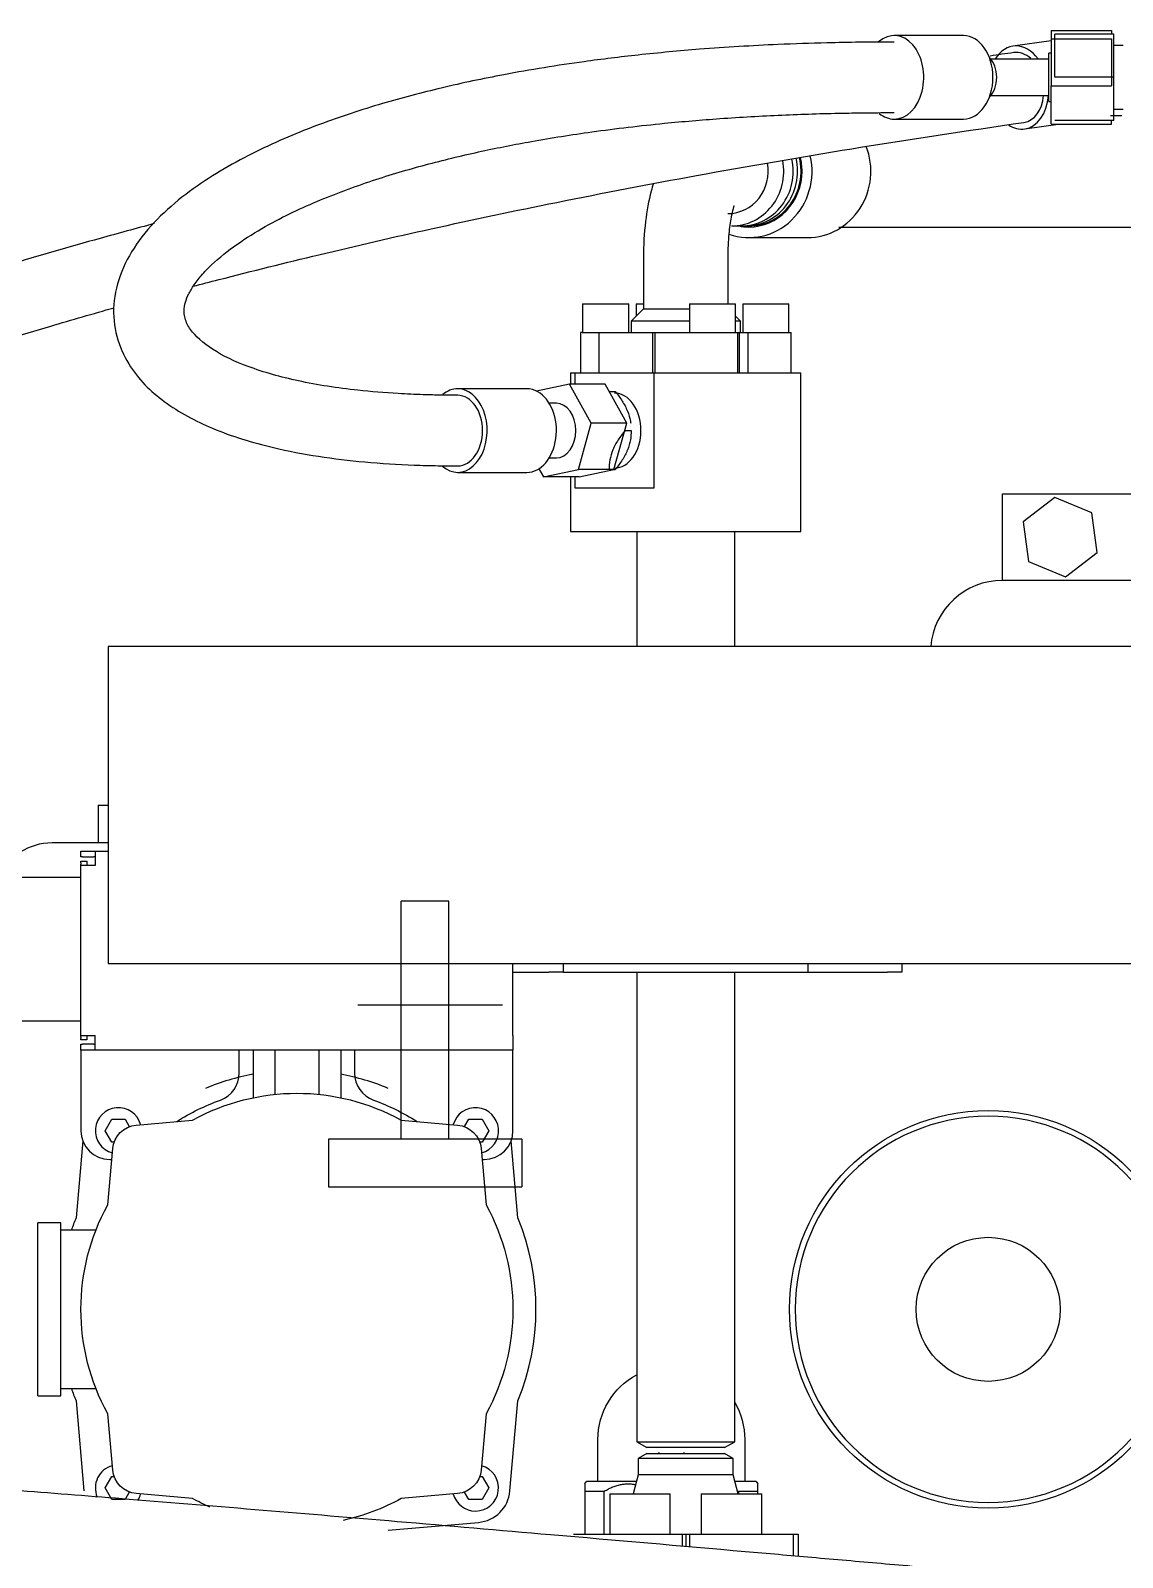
# Model space of a CAD drawing. Header units: millimetres. Extents: x 10462777 to 22643323, y 453826 to 1389191.
# Drawn here: x 11266761 to 11267128, y 578125 to 578639 of the extents above; entities that cross this region are included whole.
import ezdxf

# ---------------------------------------------------------------- set-up
doc = ezdxf.new("R2010")
doc.units = ezdxf.units.MM
doc.header["$LTSCALE"] = 200
doc.header["$MEASUREMENT"] = 0
doc.linetypes.add('CENTER', pattern=[2, 1.25, -0.25, 0.25, -0.25])
doc.linetypes.add('PHANTOM', pattern=[2.5, 1.25, -0.25, 0.25, -0.25, 0.25, -0.25])
for name, color, linetype in [('1', 1, 'CENTER'), ('11', 6, 'PHANTOM'), ('7', 7, 'CONTINUOUS'), ('CENTER', 1, 'CONTINUOUS')]:
    doc.layers.add(name, color=color, linetype=linetype)

msp = doc.modelspace()

# ---------------------------------------------------------------- linework, layer by layer
at = {"layer": '1', "color": 60, "linetype": 'Continuous'}
for p, q in [((11267124.93733, 578637.33917), (11267105.08511, 578637.33917)), ((11267105.08511, 578622.81316), (11267105.08511, 578637.33917)), ((11267124.93733, 578622.81316), (11267124.93733, 578637.33917)), ((11267074.36812, 578636.85497), (11267051.08619, 578636.85497)), ((11267103.85625, 578635.1131), (11267091.0006, 578633.27669)), ((11267090.07065, 578628.9625), (11267083.55929, 578628.9625)), ((11267103.13406, 578628.9625), (11267100.24311, 578628.9625)), ((11267103.85644, 578630.8993), (11267103.13406, 578630.8993)), ((11267103.13406, 578614.72701), (11267103.13406, 578630.8993)), ((11267124.93733, 578622.81316), (11267105.08511, 578622.81316)), ((11267124.93733, 578608.28715), (11267124.93733, 578622.81316)), ((11267083.55929, 578616.66381), (11267090.07065, 578616.66381)), ((11267100.24311, 578616.66381), (11267103.13406, 578616.66381)), ((11267103.13406, 578614.72701), (11267103.85644, 578614.72701)), ((11267051.08619, 578608.77135), (11267074.36812, 578608.77135)), ((11267094.97199, 578605.47529), (11267106.25706, 578607.08735)), ((11267124.93733, 578608.28715), (11267105.08511, 578608.28715)), ((11266996.40547, 578572.84368), (11266999.60463, 578572.84368)), ((11267001.05879, 578572.84368), (11267002.22212, 578572.84368)), ((11267002.22212, 578568.97008), (11267021.9987, 578568.97008)), ((11266966.75588, 578562.50868), (11266966.75588, 578545.05058)), ((11266995.22686, 578546.6971), (11266995.22686, 578562.50868)), ((11266966.75588, 578545.05058), (11266962.59175, 578540.88645)), ((11266966.75588, 578545.05058), (11266982.21411, 578545.05058)), ((11266962.59175, 578540.88645), (11266962.59175, 578537.01285)), ((11266975.46556, 578540.88645), (11266962.59175, 578540.88645)), ((11266982.21336, 578540.88645), (11266975.46556, 578540.88645)), ((11266999.39098, 578540.88645), (11266997.7084, 578540.88645)), ((11266999.39098, 578540.88645), (11266997.70894, 578542.5685)), ((11266999.39098, 578537.01285), (11266999.39098, 578540.88645))]:
    msp.add_line(p, q, dxfattribs=at)
at = {"layer": '1', "color": 252, "linetype": 'Continuous'}
for p, q in [((11266942.25534, 578523.45524), (11266942.25534, 578519.68945)), ((11266942.25534, 578523.45524), (11266943.7643, 578523.45524)), ((11266943.7643, 578523.45524), (11266970.28505, 578523.45524)), ((11266943.7643, 578519.68937), (11266943.7643, 578523.45524)), ((11266970.28505, 578523.45524), (11266970.28505, 578484.71921)), ((11266970.28505, 578523.45524), (11267019.7274, 578523.45524)), ((11267019.7274, 578470.1932), (11267019.7274, 578523.45524)), ((11266942.25534, 578488.48538), (11266942.25534, 578470.1932)), ((11266943.7643, 578484.71921), (11266943.7643, 578488.48508)), ((11266970.28505, 578484.71921), (11266943.7643, 578484.71921)), ((11267087.51545, 578482.78241), (11267164.98751, 578482.78241)), ((11267087.51545, 578453.73039), (11267087.51545, 578482.78241)), ((11266942.25534, 578470.1932), (11267019.7274, 578470.1932)), ((11266964.52855, 578470.18846), (11266964.52855, 578431.45363)), ((11266997.45418, 578431.45363), (11266997.45418, 578470.18846)), ((11267164.98751, 578453.73039), (11267087.51545, 578453.73039)), ((11267189.68623, 578431.45717), (11266786.83606, 578431.45717)), ((11266786.83606, 578431.45717), (11266786.83606, 578358.94357)), ((11266783.43762, 578378.19513), (11266783.43762, 578365.60604)), ((11266783.43762, 578378.19513), (11266786.8362, 578378.19513)), ((11266767.9432, 578365.60592), (11266786.84069, 578365.60592)), ((11266777.62721, 578360.76392), (11266777.62721, 578362.70072)), ((11266777.62721, 578362.70072), (11266778.11141, 578362.70072)), ((11266778.11141, 578360.76392), (11266777.62721, 578360.76392)), ((11266778.11141, 578362.70072), (11266781.98501, 578362.70072)), ((11266778.11141, 578360.76392), (11266781.98501, 578360.76392)), ((11266781.98501, 578362.70072), (11266786.83734, 578362.70072)), ((11266782.46922, 578362.67645), (11266782.46922, 578357.85871)), ((11266777.62721, 578359.31132), (11266779.56401, 578359.31132)), ((11266777.62721, 578358.82712), (11266777.62721, 578359.31132)), ((11266777.62721, 578358.82712), (11266777.62721, 578358.34291)), ((11266777.62721, 578358.02216), (11266777.62721, 578358.34291)), ((11266777.62721, 578300.55962), (11266777.62721, 578358.02216)), ((11266782.46922, 578357.85871), (11266777.64082, 578357.85871)), ((11266779.56401, 578359.31132), (11266779.56401, 578358.82712)), ((11266779.56401, 578358.82712), (11266779.56401, 578358.34291)), ((11266779.56401, 578358.34291), (11266779.56401, 578358.02216)), ((11266786.83606, 578358.94357), (11266786.83606, 578324.93309)), ((11266551.98984, 578353.97979), (11266777.62482, 578353.97979)), ((11266786.83606, 578324.93309), (11267189.68623, 578324.93309)), ((11266922.88732, 578300.72307), (11266922.88732, 578324.93341)), ((11267053.62142, 578324.93354), (11267053.62142, 578322.02789)), ((11266922.88751, 578322.02789), (11266934.99233, 578322.02789)), ((11266939.83434, 578322.02789), (11266934.99233, 578322.02789)), ((11266964.52855, 578322.03231), (11266964.52855, 578164.19864)), ((11266997.45418, 578164.19864), (11266997.45418, 578322.03231)), ((11267022.1484, 578322.02789), (11267026.9904, 578322.02789)), ((11267026.9904, 578322.02789), (11267048.77942, 578322.02789)), ((11267053.62142, 578322.02789), (11267048.77942, 578322.02789)), ((11266777.62482, 578305.55975), (11266655.61028, 578305.55975)), ((11266777.62721, 578300.23887), (11266777.62721, 578300.55962)), ((11266777.62721, 578300.23887), (11266777.62721, 578299.75467)), ((11266777.62721, 578299.27047), (11266777.62721, 578299.75467)), ((11266779.56401, 578299.27047), (11266777.62721, 578299.27047)), ((11266777.64082, 578300.72307), (11266782.46922, 578300.72307)), ((11266779.56401, 578300.55962), (11266779.56401, 578300.23887)), ((11266779.56401, 578300.23887), (11266779.56401, 578299.75467)), ((11266779.56401, 578299.75467), (11266779.56401, 578299.27047)), ((11266782.46922, 578295.90534), (11266782.46922, 578300.72307)), ((11266922.88732, 578300.72307), (11266922.88732, 578295.88107)), ((11266777.62721, 578295.88107), (11266777.62721, 578297.81787)), ((11266777.62721, 578297.81787), (11266778.11141, 578297.81787)), ((11266777.62721, 578295.88107), (11266777.62721, 578292.97586)), ((11266778.11141, 578295.88107), (11266777.62721, 578295.88107)), ((11266781.98501, 578297.81787), (11266778.11141, 578297.81787)), ((11266781.98501, 578295.88107), (11266778.11141, 578295.88107)), ((11266922.88732, 578295.88107), (11266781.98501, 578295.88107)), ((11266830.88925, 578292.97586), (11266830.88925, 578295.88107)), ((11266869.62528, 578295.88107), (11266869.62528, 578292.97586)), ((11266922.88732, 578292.97586), (11266922.88732, 578295.88107)), ((11266777.62721, 578292.97586), (11266777.62721, 578268.76585)), ((11266830.88925, 578288.14866), (11266830.88925, 578292.97586)), ((11266869.62528, 578292.97586), (11266869.62528, 578288.14866)), ((11266922.88732, 578268.76585), (11266922.88732, 578292.97586)), ((11266787.31122, 578259.08184), (11266787.99216, 578259.08184)), ((11266912.52237, 578259.08184), (11266913.20332, 578259.08184)), ((11266964.52855, 578164.19864), (11266967.91796, 578162.24176)), ((11266964.52855, 578164.19864), (11266997.45418, 578164.19864)), ((11266994.06478, 578162.24176), (11266967.91796, 578162.24176)), ((11266994.06478, 578162.24176), (11266997.45418, 578164.19864))]:
    msp.add_line(p, q, dxfattribs=at)
for centre, radius, start, end in [((11267087.51545, 578429.52037), 24.21002, 90, 175.4114144), ((11266821.20524, 578288.14866), 9.68401, 289.9322705, 0), ((11266879.30929, 578288.14866), 9.68401, 180, 250.0677295), ((11266787.31122, 578268.76585), 9.68401, 180, 270), ((11266913.20332, 578268.76585), 9.68401, 270, 0)]:
    msp.add_arc(centre, radius, start, end, dxfattribs=at)
at = {"layer": '1', "color": 252, "linetype": 'Continuous', "extrusion": (0, 0, -1)}
for centre, radius, start, end in [((-11266767.9432, 578346.23791), 19.36801, 23.5617049, 90), ((-11266850.25727, 578208.03435), 75.53526, 57.6723973, 70.0677295), ((-11266850.25727, 578208.03435), 75.53526, 109.9322705, 122.3276027)]:
    msp.add_arc(centre, radius, start, end, dxfattribs=at)
at = {"layer": '1', "color": 60, "linetype": 'Continuous'}
for centre, major_axis, ratio, start_param, end_param in [((11267051.08619, 578622.81316), (0, -14.04181), 0.707106781, 0, 3.695691127), ((11267074.36812, 578622.81316), (0, -14.04181), 0.707106781, 0, 3.141592405), ((11267092.9863, 578619.37599), (1.98569, -13.9007), 0.70346878, 2.235254693, 3.856022021), ((11267079.84622, 578622.81316), (0, -8.08615), 0.707106781, 0.609861676, 2.531730748), ((11267092.9863, 578619.37599), (1.98569, -13.9007), 0.70346878, 0, 1.275105522), ((11267051.08619, 578622.81316), (0, -14.04181), 0.707106781, 5.753237577, 6.283185307), ((11267092.9863, 578619.37599), (1.98569, -13.9007), 0.70346878, 5.734988618, 6.283185307), ((11267002.22212, 578591.24329), (0, 22.27322), 0.953837837, 2.82085587, 4.946732223), ((11267021.9987, 578591.24329), (0, 22.27322), 0.953837837, 3.141592699, 5.095663281), ((11266995.15489, 578591.24329), (0, -14.23549), 0.953837837, 0, 1.761451798), ((11266996.40547, 578591.24329), (0, 18.39961), 0.953837837, 3.141592795, 4.9076586), ((11266999.60463, 578591.24329), (0, 18.39961), 0.953837837, 3.141592795, 4.937405543), ((11267001.05879, 578591.24329), (0, 18.39961), 0.953837837, 3.100163006, 4.950953622), ((11267002.22212, 578591.24329), (0, 18.39961), 0.953837837, 3.141592795, 4.961753132)]:
    msp.add_ellipse(centre, major_axis=major_axis, ratio=ratio, start_param=start_param, end_param=end_param, dxfattribs=at)
for points, knots in [([(11267100.24311, 578628.9625), (11267099.28984, 578628.9625), (11267097.40556, 578628.9625), (11267094.64742, 578628.9625), (11267092.10883, 578628.9625), (11267090.64696, 578628.9625), (11267089.97167, 578628.9625)], [0, 0, 0, 0, 0.247574861, 0.5, 0.752425139, 1, 1, 1, 1]), ([(11267089.97167, 578616.66381), (11267090.64696, 578616.66381), (11267092.10883, 578616.66381), (11267094.64742, 578616.66381), (11267097.40556, 578616.66381), (11267099.28984, 578616.66381), (11267100.24311, 578616.66381)], [0, 0, 0, 0, 0.247574861, 0.5, 0.752425139, 1, 1, 1, 1]), ([(11266970.12725, 578587.19441), (11266969.86108, 578586.34123), (11266968.723, 578582.36154), (11266967.22334, 578574.09571), (11266966.76135, 578566.40147), (11266966.756, 578562.19127)], [0, 0, 0, 0, 0.119102906, 0.539671035, 1, 1, 1, 1]), ([(11266995.22674, 578562.19127), (11266995.24999, 578565.12137), (11266995.45741, 578569.99847), (11266996.2733, 578575.67888), (11266997.00481, 578578.69293), (11266997.2621, 578579.55889), (11266997.21728, 578579.65379), (11266997.21105, 578579.65978)], [0, 0, 0, 0, 0.331787336, 0.613163089, 0.830037351, 0.983914917, 1, 1, 1, 1])]:
    msp.add_open_spline(points, degree=3, knots=knots, dxfattribs=at)
at = {"layer": '1', "color": 252, "linetype": 'Continuous'}
for points in [[(11266781.98501, 578362.70072), (11266782.11303, 578362.70072), (11266782.23821, 578362.70126), (11266782.41686, 578362.69601), (11266782.46922, 578362.68925), (11266782.46922, 578362.67645)], [(11266782.46922, 578360.72328), (11266782.46922, 578360.74465), (11266782.41752, 578360.756), (11266782.239, 578360.76482), (11266782.11326, 578360.76392), (11266781.98501, 578360.76392)], [(11266781.98501, 578297.81787), (11266782.11326, 578297.81787), (11266782.23869, 578297.81696), (11266782.41732, 578297.82576), (11266782.46922, 578297.83713), (11266782.46922, 578297.8585)], [(11266782.46922, 578295.90534), (11266782.46922, 578295.89254), (11266782.41704, 578295.88578), (11266782.23852, 578295.88053), (11266782.11302, 578295.88107), (11266781.98501, 578295.88107)]]:
    msp.add_open_spline(points, degree=3, knots=[0, 0, 0, 0, 0.5, 0.5, 1, 1, 1, 1], dxfattribs=at)
for points in [[(11266777.64082, 578357.85871), (11266777.63049, 578357.85871), (11266777.62721, 578357.91887), (11266777.62721, 578358.02216)], [(11266779.56401, 578358.02216), (11266779.56401, 578357.91872), (11266779.56951, 578357.85871), (11266779.58675, 578357.85871)], [(11266777.62721, 578300.55962), (11266777.62721, 578300.66291), (11266777.63049, 578300.72307), (11266777.64082, 578300.72307)], [(11266779.58675, 578300.72307), (11266779.56951, 578300.72307), (11266779.56401, 578300.66306), (11266779.56401, 578300.55962)]]:
    msp.add_open_spline(points, degree=3, dxfattribs=at)
at = {"layer": '11', "color": 60, "linetype": 'Continuous'}
for p, q in [((11267103.85642, 578638.53899), (11267124.19284, 578638.53899)), ((11267103.85642, 578638.53899), (11267103.85642, 578635.72866)), ((11267124.19284, 578638.53899), (11267124.19284, 578637.33916)), ((11267103.85642, 578635.72866), (11267103.85642, 578620.00283)), ((11267103.85642, 578635.72866), (11267124.19284, 578635.72866)), ((11267124.19284, 578635.72866), (11267124.19284, 578620.00283)), ((11267128.06644, 578633.54289), (11267124.93717, 578633.54289)), ((11267103.85642, 578607.08733), (11267103.85642, 578620.00283)), ((11267103.85642, 578620.00283), (11267124.19284, 578620.00283)), ((11267124.93717, 578612.08343), (11267128.06644, 578612.08343)), ((11267103.85642, 578607.08733), (11267124.19284, 578607.08733)), ((11267124.19284, 578607.08733), (11267124.19284, 578608.28726)), ((11266946.33299, 578546.69686), (11266946.33299, 578537.01285)), ((11266946.33299, 578546.69686), (11266961.8274, 578546.69686)), ((11266961.8274, 578537.01285), (11266961.8274, 578546.69686)), ((11266964.27377, 578546.69686), (11266964.27377, 578542.56845)), ((11266964.27377, 578546.69686), (11266966.75603, 578546.69686)), ((11266982.21455, 578546.69686), (11266982.21455, 578537.01285)), ((11266982.21455, 578546.69686), (11266997.70897, 578546.69686)), ((11266997.70897, 578537.01285), (11266997.70897, 578546.69686)), ((11267000.15534, 578546.69686), (11267000.15534, 578537.01285)), ((11267000.15534, 578546.69686), (11267015.64975, 578546.69686)), ((11267015.64975, 578537.01285), (11267015.64975, 578546.69686)), ((11266945.55827, 578537.01285), (11266945.55827, 578523.45524)), ((11266946.17932, 578537.01285), (11266945.55827, 578537.01285)), ((11266946.17932, 578537.01285), (11266951.82047, 578537.01285)), ((11266951.82048, 578537.01285), (11266951.82048, 578523.45524)), ((11266951.82048, 578537.01285), (11266969.76126, 578537.01285)), ((11266969.76126, 578537.01285), (11266969.76126, 578523.45524)), ((11266969.76126, 578537.01285), (11266970.63954, 578537.01285)), ((11266970.63954, 578537.01285), (11266970.63954, 578523.45524)), ((11266970.63954, 578537.01285), (11266986.76809, 578537.01285)), ((11266986.76809, 578537.01285), (11266998.48369, 578537.01285)), ((11266998.48367, 578537.01285), (11266998.93215, 578537.01285)), ((11266998.48368, 578537.01285), (11266998.93215, 578537.01285)), ((11266998.48369, 578523.45524), (11266998.48369, 578537.01285)), ((11266998.93215, 578537.01285), (11266998.93215, 578523.45524)), ((11266998.93215, 578537.01285), (11266998.93215, 578523.45524)), ((11266998.93215, 578537.01285), (11267001.87663, 578537.01285)), ((11267001.87663, 578537.01285), (11267001.87663, 578523.45524)), ((11267001.87663, 578537.01285), (11267016.42447, 578537.01285)), ((11267016.42447, 578523.45524), (11267016.42447, 578537.01285)), ((11266941.86212, 578519.68978), (11266930.8132, 578517.36367)), ((11266953.84547, 578519.68978), (11266941.86212, 578519.68978)), ((11266949.2401, 578506.55696), (11266941.86212, 578519.68978)), ((11266961.22345, 578506.55696), (11266953.84547, 578519.68978)), ((11266927.57987, 578518.12904), (11266904.29794, 578518.12904)), ((11266927.57987, 578518.12904), (11266927.57895, 578518.12904)), ((11266955.26636, 578517.16064), (11266957.30253, 578517.16064)), ((11266937.50893, 578513.28703), (11266935.08097, 578513.28703)), ((11266937.50893, 578513.28703), (11266937.50833, 578513.28703)), ((11266944.88691, 578490.95441), (11266949.2401, 578506.55696)), ((11266961.22345, 578506.55696), (11266949.2401, 578506.55696)), ((11266956.87026, 578490.95441), (11266961.22345, 578506.55696)), ((11266960.56963, 578504.08723), (11266962.63973, 578504.08723)), ((11266935.08097, 578494.88742), (11266937.50893, 578494.88742)), ((11266904.29794, 578490.04542), (11266927.57987, 578490.04542)), ((11266931.60245, 578491.24955), (11266933.15575, 578488.48468)), ((11266933.15575, 578488.48468), (11266944.88691, 578490.95441)), ((11266956.87026, 578490.95441), (11266944.88691, 578490.95441)), ((11266945.1391, 578488.48468), (11266956.87026, 578490.95441)), ((11266956.88683, 578491.01382), (11266957.30253, 578491.01382)), ((11266945.1391, 578488.48468), (11266933.15575, 578488.48468)), ((11267105.13536, 578481.5606), (11267094.48764, 578473.3946)), ((11267117.53119, 578476.4224), (11267105.13536, 578481.5606)), ((11267094.48764, 578473.3946), (11267096.23574, 578460.0904)), ((11267119.27929, 578463.1182), (11267117.53119, 578476.4224)), ((11267108.63156, 578454.9522), (11267119.27929, 578463.1182)), ((11267096.23574, 578460.0904), (11267108.63156, 578454.9522)), ((11266939.83434, 578322.02789), (11266939.83434, 578324.93354)), ((11267022.1484, 578322.02789), (11267022.1484, 578324.93354)), ((11266939.83434, 578322.02789), (11267022.1484, 578322.02789)), ((11266785.74357, 578268.76585), (11266787.98, 578272.63945)), ((11266787.98, 578264.89224), (11266785.74357, 578268.76585)), ((11266787.98, 578272.63945), (11266792.45285, 578272.63945)), ((11266792.45285, 578272.63945), (11266793.89922, 578270.13426)), ((11266906.61531, 578270.13426), (11266908.06169, 578272.63945)), ((11266908.06169, 578272.63945), (11266912.53454, 578272.63945)), ((11266912.53454, 578272.63945), (11266914.77096, 578268.76585)), ((11266914.77096, 578268.76585), (11266912.53454, 578264.89224)), ((11266788.77812, 578264.89224), (11266787.98, 578264.89224)), ((11266912.53454, 578264.89224), (11266911.73641, 578264.89224)), ((11266951.45514, 578150.91148), (11266951.45514, 578164.95329)), ((11266967.91796, 578160.30496), (11266965.01276, 578158.62764)), ((11266967.91796, 578160.30496), (11266994.06478, 578160.30496)), ((11266971.90896, 578160.30485), (11266971.90896, 578160.60676)), ((11266971.90896, 578160.60676), (11266971.98984, 578160.30492)), ((11266980.30889, 578160.30492), (11266980.38976, 578160.60676)), ((11266980.38976, 578160.60676), (11266980.38976, 578160.30485)), ((11266996.96998, 578158.62764), (11266994.06478, 578160.30496)), ((11267000.84358, 578164.95329), (11267000.84358, 578150.91148)), ((11266965.01276, 578158.62764), (11266965.01276, 578153.06741)), ((11266996.96998, 578158.62764), (11266965.01276, 578158.62764)), ((11266996.96998, 578153.06741), (11266996.96998, 578158.62764)), ((11266785.74357, 578148.68415), (11266787.98, 578152.55776)), ((11266787.98, 578152.55776), (11266788.77812, 578152.55776)), ((11266911.73641, 578152.55776), (11266912.53454, 578152.55776)), ((11266912.53454, 578152.55776), (11266914.77096, 578148.68415)), ((11266947.09734, 578150.07282), (11266947.58154, 578150.91148)), ((11266964.43549, 578150.91148), (11266947.58154, 578150.91148)), ((11266965.01276, 578153.06741), (11266963.31927, 578146.74724)), ((11266974.86329, 578153.06741), (11266965.01276, 578153.06741)), ((11266996.96998, 578153.06741), (11266974.86329, 578153.06741)), ((11266998.66346, 578146.74724), (11266996.96998, 578153.06741)), ((11267004.71719, 578150.91148), (11266997.54684, 578150.91148)), ((11267004.71719, 578150.91148), (11267005.20139, 578150.07282)), ((11266787.98, 578144.81055), (11266785.74357, 578148.68415)), ((11266792.45285, 578144.81055), (11266787.98, 578144.81055)), ((11266793.89922, 578147.31574), (11266792.45285, 578144.81055)), ((11266908.06169, 578144.81055), (11266906.61531, 578147.31574)), ((11266912.53454, 578144.81055), (11266908.06169, 578144.81055)), ((11266914.77096, 578148.68415), (11266912.53454, 578144.81055)), ((11266947.09734, 578147.55684), (11266947.09734, 578133.19)), ((11266947.09734, 578147.55684), (11266953.56829, 578147.55684)), ((11266953.56829, 578133.19), (11266953.56829, 578147.55684)), ((11266955.42559, 578146.74735), (11266955.42559, 578133.18974)), ((11266955.42559, 578146.74735), (11266975.762, 578146.74735)), ((11266975.762, 578133.18974), (11266975.762, 578146.74735)), ((11266986.22073, 578146.74735), (11266986.22073, 578133.18974)), ((11266986.22073, 578146.74735), (11267006.55715, 578146.74735)), ((11266998.73044, 578147.55684), (11266998.73044, 578146.74713)), ((11266998.73044, 578147.55684), (11267005.20139, 578147.55684)), ((11267005.20139, 578146.74713), (11267005.20139, 578147.55684)), ((11267006.55715, 578133.18974), (11267006.55715, 578146.74735)), ((11266943.22374, 578133.18974), (11266944.86581, 578133.18974)), ((11266944.86581, 578133.18974), (11266952.21229, 578133.18974)), ((11266952.21229, 578133.18974), (11266979.78087, 578133.18974)), ((11266979.78087, 578133.18974), (11266980.99137, 578133.18974)), ((11266979.78087, 578133.18974), (11266979.78087, 578129.08755)), ((11266980.99137, 578133.18974), (11266980.99137, 578128.98256)), ((11266980.99137, 578133.18974), (11266982.20187, 578133.18974)), ((11266980.99137, 578133.18974), (11266980.99137, 578128.98256)), ((11266982.20187, 578133.18974), (11266982.20187, 578128.87715)), ((11266982.20187, 578133.18974), (11267009.77045, 578133.18974)), ((11267009.77045, 578133.18974), (11267017.11693, 578133.18974)), ((11267017.11693, 578133.18974), (11267017.11693, 578125.83717)), ((11267017.11693, 578133.18974), (11267018.759, 578133.18974)), ((11267018.759, 578133.18974), (11267018.759, 578125.69378))]:
    msp.add_line(p, q, dxfattribs=at)
at = {"layer": '11', "color": 27, "linetype": 'Continuous'}
for p, q in [((11267091.30777, 578631.11955), (11267091.26979, 578631.114)), ((11266904.28379, 578492.22433), (11266904.2978, 578492.22432))]:
    msp.add_line(p, q, dxfattribs=at)
at = {"layer": '11', "color": 252, "linetype": 'Continuous'}
for p, q in [((11266835.48916, 578295.88086), (11266835.48916, 578279.838)), ((11266842.87321, 578295.88086), (11266842.87321, 578280.9788)), ((11266857.64132, 578295.88086), (11266857.64132, 578280.9788)), ((11266865.02538, 578295.88086), (11266865.02538, 578279.838)), ((11266796.23561, 578270.66948), (11266815.18833, 578272.32763)), ((11266885.32621, 578272.32763), (11266904.27892, 578270.66948)), ((11266778.25186, 578265.34406), (11266775.987, 578239.45659)), ((11266786.65464, 578243.79394), (11266788.31279, 578262.74666)), ((11266912.20175, 578262.74666), (11266913.8599, 578243.79394)), ((11266924.52754, 578239.45659), (11266922.26268, 578265.34406)), ((11266770.84841, 578237.77702), (11266763.1012, 578237.77702)), ((11266763.1012, 578179.67298), (11266763.1012, 578237.77702)), ((11266770.84841, 578179.67298), (11266770.84841, 578237.77702)), ((11266782.68568, 578235.35602), (11266770.84841, 578235.35602)), ((11266770.84841, 578182.09398), (11266782.68564, 578182.09398)), ((11266763.1012, 578179.67298), (11266770.84841, 578179.67298)), ((11266775.987, 578177.99341), (11266778.63983, 578147.67133)), ((11266921.8747, 578147.67133), (11266924.52754, 578177.99341)), ((11266788.31279, 578154.70334), (11266786.65464, 578173.65606)), ((11266913.8599, 578173.65606), (11266912.20175, 578154.70334)), ((11266815.18833, 578145.12237), (11266796.23561, 578146.78052)), ((11266904.27892, 578146.78052), (11266885.32621, 578145.12237)), ((11266880.98886, 578134.45473), (11266911.31093, 578137.10757))]:
    msp.add_line(p, q, dxfattribs=at)
for radius in [66.81965, 24.21002]:
    msp.add_circle((11267082.67345, 578208.725), radius, dxfattribs=at)
at = {"layer": '11', "color": 252, "linetype": 'Continuous', "extrusion": (0, 0, -1)}
msp.add_circle((-11267082.67345, 578208.725), 64.88285, dxfattribs=at)
for centre, radius, start, end in [((-11266850.25727, 578208.725), 72.63006, 61.1287297, 118.8712703), ((-11266796.99523, 578261.98704), 8.71561, 5, 85), ((-11266903.51931, 578261.98704), 8.71561, 95, 175), ((-11266850.25727, 578208.725), 72.63006, 331.1287298, 28.8712702), ((-11266850.25727, 578208.725), 72.63006, 151.1287298, 208.8712702), ((-11266796.99523, 578155.46296), 8.71561, 275, 355), ((-11266903.51931, 578155.46296), 8.71561, 185, 265), ((-11266850.25727, 578208.725), 72.63006, 293.7511285, 298.8712703), ((-11266850.25727, 578208.725), 72.63006, 241.1287297, 257.6440014)]:
    msp.add_arc(centre, radius, start, end, dxfattribs=at)
at = {"layer": '11', "color": 252, "linetype": 'Continuous'}
for centre, radius, start, end in [((11266850.25727, 578208.725), 80.37726, 100.5868195, 112.4788209), ((11266850.25727, 578208.725), 80.37726, 67.5211791, 79.4131805), ((11266850.25727, 578208.725), 80.37726, 157.5211792, 160.6508334), ((11266850.25727, 578208.725), 80.37726, 337.5211792, 22.4788208), ((11266850.25727, 578208.725), 80.37726, 199.3491666, 202.4788208), ((11266910.29811, 578148.68415), 11.62081, 275, 355)]:
    msp.add_arc(centre, radius, start, end, dxfattribs=at)
at = {"layer": '11', "color": 60, "linetype": 'Continuous'}
for centre, start, end in [((11266790.21642, 578268.76585), 15.2043794, 254.7956339), ((11266910.29811, 578268.76585), 285.1987258, 164.8012246), ((11266790.21642, 578148.68415), 105.204375, 203.1412684), ((11266910.29811, 578148.68415), 270, 74.801283), ((11266790.21642, 578148.68415), 327.4987674, 344.7956471), ((11266910.29811, 578148.68415), 195.1987842, 270)]:
    msp.add_arc(centre, 7.74721, start, end, dxfattribs=at)
at = {"layer": '11', "color": 60, "linetype": 'Continuous', "extrusion": (0, 0, -1)}
for start, end in [(0, 61.9284466), (149.6249908, 180)]:
    msp.add_arc((-11266976.14936, 578164.95329), 24.69422, start, end, dxfattribs=at)
at = {"layer": '11', "color": 27, "linetype": 'Continuous'}
for centre, major_axis, ratio, start_param, end_param in [((11267092.98534, 578619.37586), (-1.67758, 11.74369), 0.703468437, 5.587601908, 6.283185307), ((11267092.98534, 578619.37586), (-1.67758, 11.74369), 0.703468437, 3.145995707, 4.380445188), ((11267002.22212, 578591.24329), (0, -18.73855), 0.953837837, 0, 1.570796561), ((11267002.22212, 578591.24329), (0, -18.73855), 0.953837837, 1.570796141, 1.819178372), ((11267002.22212, 578591.24329), (0, -18.73855), 0.953837837, 6.09262825, 6.283185307), ((11266904.2978, 578504.08723), (0, -11.86291), 0.707107184, 1.570796585, 3.137959821), ((11266904.2978, 578504.08723), (0, -11.86291), 0.707107184, 0, 1.570796241)]:
    msp.add_ellipse(centre, major_axis=major_axis, ratio=ratio, start_param=start_param, end_param=end_param, dxfattribs=at)
at = {"layer": '11', "color": 60, "linetype": 'Continuous'}
for centre, major_axis, start_param, end_param in [((11266904.29794, 578504.08723), (0, 14.04181), 2.596520342, 5.907366638), ((11266904.29794, 578504.08723), (0, 14.04181), 0, 0.52699632), ((11266904.29794, 578504.08723), (0, 14.04181), 5.907366638, 6.283185307), ((11266927.57987, 578504.08723), (0, 14.04181), 5.907366638, 6.283185307), ((11266927.57987, 578504.08723), (0, 14.04181), 3.141685558, 5.907366638), ((11266957.02467, 578504.08723), (0, 12.58921), 3.141592752, 6.283185307), ((11266937.50893, 578504.08723), (0, 9.19981), 3.141685506, 6.283185307)]:
    msp.add_ellipse(centre, major_axis=major_axis, ratio=0.707106781, start_param=start_param, end_param=end_param, dxfattribs=at)
at = {"layer": '11', "color": 27, "linetype": 'Continuous'}
for points, knots in [([(11267051.09608, 578634.67604), (11267047.24129, 578634.67702), (11267039.702, 578634.62998), (11267026.69286, 578634.38986), (11267008.81771, 578633.77901), (11266987.70514, 578632.51153), (11266965.91657, 578630.49876), (11266944.02303, 578627.82367), (11266922.00764, 578624.2915), (11266899.36387, 578619.52748), (11266878.72327, 578614.12028), (11266857.92832, 578607.33031), (11266836.47802, 578598.31791), (11266818.70453, 578588.25822), (11266805.46534, 578577.64458), (11266796.87773, 578568.27028), (11266790.69284, 578557.48307), (11266788.07171, 578546.20939), (11266789.17886, 578535.51769), (11266794.70377, 578523.36137), (11266805.72341, 578512.77582), (11266822.51787, 578503.91328), (11266844.92604, 578497.11347), (11266867.94264, 578493.71914), (11266886.75373, 578492.54586), (11266896.2479, 578492.28974), (11266901.11073, 578492.23234), (11266903.30398, 578492.22434), (11266904.27957, 578492.22435)], [0, 0, 0, 0, 0.029037183, 0.056618828, 0.097130849, 0.161523906, 0.21125123, 0.254475276, 0.317673097, 0.365857978, 0.410669297, 0.45762673, 0.504392898, 0.55109156, 0.574109072, 0.596531671, 0.618379965, 0.640900197, 0.664127873, 0.687773246, 0.732713594, 0.782587599, 0.840190495, 0.921314768, 0.963624309, 0.983643552, 0.99273435, 1, 1, 1, 1]), ([(11266904.31602, 578515.95011), (11266903.61319, 578515.95004), (11266902.36585, 578515.95336), (11266900.1629, 578515.96996), (11266896.9976, 578516.01291), (11266891.55459, 578516.14616), (11266882.4801, 578516.54815), (11266868.1962, 578517.71455), (11266851.03422, 578520.32085), (11266834.26716, 578525.02109), (11266821.916, 578530.75835), (11266814.77085, 578537.0152), (11266812.46442, 578541.5055), (11266812.06834, 578545.14833), (11266813.43463, 578549.31315), (11266815.34275, 578552.71407), (11266818.10808, 578556.31179), (11266822.92206, 578561.29052), (11266830.23842, 578567.0262), (11266842.6267, 578574.66097), (11266858.31003, 578581.97699), (11266876.63498, 578588.62702), (11266894.69943, 578593.88939), (11266912.11365, 578598.03494), (11266930.39543, 578601.61376), (11266950.92688, 578604.83536), (11266972.03622, 578607.30348), (11266993.32049, 578609.0948), (11267013.27867, 578610.22846), (11267029.80412, 578610.74113), (11267042.34033, 578610.92236), (11267048.11954, 578610.95063), (11267051.06021, 578610.95028)], [0, 0, 0, 0, 0.006056326, 0.010765291, 0.019065782, 0.033546311, 0.058336014, 0.099316525, 0.162677298, 0.220978033, 0.270492119, 0.312484619, 0.334802444, 0.354983584, 0.363762796, 0.372193609, 0.381164826, 0.39103152, 0.413241459, 0.437173341, 0.483440181, 0.530702009, 0.576150587, 0.622205491, 0.666061855, 0.720006548, 0.785801785, 0.836694156, 0.894279015, 0.951052731, 0.975038314, 1, 1, 1, 1]), ([(11266815.36509, 578552.56467), (11266818.23249, 578553.3199), (11266832.4091, 578557.0176), (11266859.21627, 578563.68005), (11266897.13877, 578572.39378), (11266939.49909, 578581.31894), (11266986.68279, 578590.35097), (11267039.09386, 578599.34886), (11267075.55546, 578604.92046), (11267094.70421, 578607.63821)], [0, 0, 0, 0, 0.029505829, 0.146098364, 0.278293613, 0.42780292, 0.596511337, 0.78648903, 1, 1, 1, 1]), ([(11266802.23781, 578573.62702), (11266796.19668, 578572.01053), (11266779.86852, 578567.553), (11266751.45694, 578559.35624), (11266717.70371, 578548.82058), (11266682.21644, 578536.7325), (11266646.39967, 578523.34406), (11266609.38886, 578507.94525), (11266576.15953, 578492.29354), (11266547.16054, 578476.79082), (11266522.65951, 578462.05323), (11266499.28043, 578445.76754), (11266479.11208, 578428.83241), (11266463.38297, 578412.1406), (11266451.27408, 578394.92098), (11266443.48425, 578376.27157), (11266442.08925, 578358.41324), (11266446.28253, 578342.74253), (11266454.42344, 578329.99453), (11266465.97663, 578319.2469), (11266479.41647, 578311.09742), (11266494.44427, 578304.62604), (11266511.24668, 578299.37472), (11266530.32405, 578295.29435), (11266551.59952, 578292.34063), (11266574.85589, 578290.52392), (11266591.84682, 578290.08591), (11266601.01203, 578290.10533)], [0, 0, 0, 0, 0.029438348, 0.079310659, 0.136772652, 0.189868201, 0.245653656, 0.302236009, 0.358308702, 0.394777021, 0.431679173, 0.467986152, 0.501563965, 0.52954605, 0.555550276, 0.587902193, 0.621951325, 0.653123597, 0.685019549, 0.719296699, 0.757651018, 0.789323288, 0.825796067, 0.868687235, 0.907422558, 0.951045818, 1, 1, 1, 1]), ([(11267032.41697, 578572.50372), (11267035.1011, 578572.50318), (11267043.65793, 578572.50082), (11267058.4558, 578572.49373), (11267077.162, 578572.47987), (11267095.69503, 578572.46214), (11267113.95207, 578572.44136), (11267131.83034, 578572.4183), (11267149.23651, 578572.39362), (11267170.68937, 578572.36089), (11267192.80227, 578572.32437), (11267210.15183, 578572.2938), (11267216.27193, 578572.28281)], [0, 0, 0, 0, 0.065462096, 0.203750607, 0.32879965, 0.441966049, 0.544466862, 0.637386183, 0.721682199, 0.798194633, 0.930655288, 1, 1, 1, 1]), ([(11266601.07505, 578313.83099), (11266586.83125, 578313.7564), (11266562.1577, 578314.82581), (11266531.08188, 578319), (11266508.42423, 578324.71596), (11266492.01111, 578331.25826), (11266480.46668, 578338.21245), (11266472.65552, 578345.4945), (11266467.92888, 578353.20241), (11266466.23886, 578360.74009), (11266466.96527, 578368.83595), (11266469.57554, 578377.73431), (11266476.19197, 578389.8492), (11266488.8362, 578405.05213), (11266505.609, 578420.494), (11266526.34697, 578436.00528), (11266556.7043, 578455.30919), (11266589.87926, 578472.72676), (11266624.81151, 578488.6749), (11266654.0599, 578500.76844), (11266682.66891, 578511.60971), (11266710.26572, 578521.28504), (11266738.45409, 578530.5002), (11266764.53624, 578538.44519), (11266781.7315, 578543.37443), (11266788.82503, 578545.35932)], [0, 0, 0, 0, 0.085451777, 0.155120146, 0.211189886, 0.25653384, 0.296278264, 0.331312976, 0.363846159, 0.396069156, 0.413444381, 0.431306285, 0.460596297, 0.486655662, 0.517887851, 0.554328962, 0.592460579, 0.668094708, 0.716818107, 0.766257869, 0.81522307, 0.862538732, 0.908481627, 0.962099391, 1, 1, 1, 1]), ([(11267095.33001, 578118.99797), (11267087.09391, 578119.7186), (11267070.86876, 578121.13807), (11267046.90483, 578123.23442), (11267023.69261, 578125.2638), (11266986.6565, 578128.49783), (11266940.15014, 578132.54372), (11266886.11021, 578137.18233), (11266838.84587, 578141.16301), (11266796.61641, 578144.62761), (11266757.68843, 578147.71409), (11266713.12048, 578151.10632), (11266660.27797, 578154.83553), (11266610.41824, 578157.78324), (11266573.27564, 578159.39891), (11266548.10128, 578160.1159), (11266526.48832, 578160.24965), (11266509.46092, 578159.76952), (11266496.80156, 578158.69038), (11266487.82306, 578157.06798), (11266481.57635, 578154.86142), (11266477.23794, 578152.40535), (11266473.08749, 578148.59176), (11266470.40644, 578144.46182), (11266468.64308, 578139.43847), (11266468.00287, 578133.44565), (11266470.41477, 578125.30665), (11266475.0605, 578119.41312), (11266482.2472, 578114.11912), (11266493.17279, 578109.22223), (11266507.04149, 578104.37376), (11266528.15197, 578098.07761), (11266555.98894, 578090.77042), (11266577.63809, 578085.48878), (11266588.74749, 578082.83716)], [0, 0, 0, 0, 0.026082112, 0.051381833, 0.07588896, 0.099590209, 0.168666552, 0.22315866, 0.270731248, 0.318425325, 0.357133117, 0.394557035, 0.460784518, 0.527438742, 0.559700269, 0.590828709, 0.620844344, 0.648061222, 0.671152939, 0.690961208, 0.706885645, 0.718198951, 0.725958129, 0.733676725, 0.738797573, 0.747249027, 0.7587954, 0.771130664, 0.797062842, 0.824411987, 0.855791172, 0.896574727, 0.948137067, 1, 1, 1, 1])]:
    msp.add_open_spline(points, degree=3, knots=knots, dxfattribs=at)
for points in [[(11267091.26647, 578631.1135), (11267088.62637, 578630.73979), (11267085.98332, 578630.36157), (11267083.33733, 578629.97888)], [(11267127.61877, 578609.9007), (11267126.32872, 578609.9024), (11267125.04885, 578609.90408), (11267123.77898, 578609.90572)]]:
    msp.add_open_spline(points, degree=3, dxfattribs=at)
at = {"layer": '11', "color": 60, "linetype": 'Continuous'}
for points, knots in [([(11266957.30253, 578517.16064), (11266958.13655, 578516.13918), (11266958.91752, 578515.09468), (11266959.95997, 578513.47189), (11266960.28572, 578512.92152), (11266960.88366, 578511.79751), (11266961.15743, 578511.21863), (11266961.85928, 578509.50672), (11266962.17615, 578508.38493), (11266962.41205, 578507.0514), (11266962.44705, 578506.82605), (11266962.47729, 578506.60259)], [0, 0, 0, 0, 0.311957715, 0.311957715, 0.467936572, 0.467936572, 0.623915429, 0.623915429, 0.935873144, 0.935873144, 1, 1, 1, 1]), ([(11266960.56963, 578504.08723), (11266959.73561, 578503.06577), (11266958.95464, 578502.02127), (11266957.91219, 578500.39848), (11266957.58644, 578499.84811), (11266956.9885, 578498.7241), (11266956.71473, 578498.14522), (11266956.01287, 578496.43331), (11266955.69601, 578495.31152), (11266955.30466, 578493.09922), (11266955.23243, 578492.04129), (11266955.23243, 578491.01382)], [0, 0, 0, 0, 0.25, 0.25, 0.375, 0.375, 0.5, 0.5, 0.75, 0.75, 1, 1, 1, 1]), ([(11266962.63973, 578504.08723), (11266962.63973, 578503.06577), (11266962.56787, 578502.02127), (11266962.28532, 578500.39848), (11266962.1617, 578499.84811), (11266961.84188, 578498.7241), (11266961.643, 578498.14522), (11266960.94708, 578496.43331), (11266960.34802, 578495.31152), (11266958.93303, 578493.09922), (11266958.14146, 578492.04129), (11266957.30253, 578491.01382)], [0, 0, 0, 0, 0.25, 0.25, 0.375, 0.375, 0.5, 0.5, 0.75, 0.75, 1, 1, 1, 1])]:
    msp.add_open_spline(points, degree=3, knots=knots, dxfattribs=at)
for points, weights, degree in [([(11266947.09734, 578150.07282), (11266947.09734, 578147.55684)], [1.025, 1], 1), ([(11266953.56829, 578147.55684), (11266958.95342, 578150.84081), (11266964.10705, 578149.82823)], [1, 1.03288204544, 1.02251493439], 2), ([(11267005.20139, 578147.55684), (11267005.20139, 578150.07292), (11267005.20139, 578150.07277)], [1, 1.025, 1.025], 2)]:
    msp.add_rational_spline(points, weights, degree=degree, dxfattribs=at)
at = {"layer": '7', "color": 2}
for p, q in [((11266901.35373, 578345.93897), (11266885.35373, 578345.93897)), ((11266885.35373, 578265.93897), (11266885.35373, 578345.93897)), ((11266901.35373, 578265.93897), (11266901.35373, 578345.93897)), ((11266925.85373, 578265.93897), (11266860.85373, 578265.93897)), ((11266860.85373, 578265.93897), (11266860.85373, 578249.93897)), ((11266925.85373, 578265.93897), (11266925.85373, 578249.93897)), ((11266860.85373, 578249.93897), (11266925.85373, 578249.93897))]:
    msp.add_line(p, q, dxfattribs=at)
at = {"layer": 'CENTER'}
msp.add_line((11266919.35373, 578310.93897), (11266870.76673, 578310.93897), dxfattribs=at)

doc.saveas('drawing.dxf')
